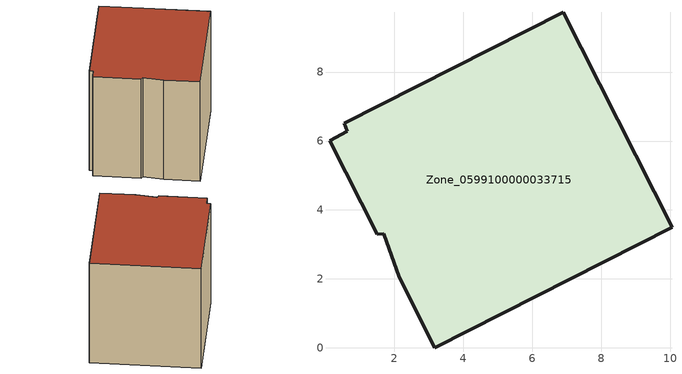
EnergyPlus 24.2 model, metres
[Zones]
Zone_0599100000033715
 floor ground (C_G): 1.68,3.31 1.5,3.29 0.12,6.01 0.62,6.29 0.54,6.52 6.89,9.74 10.05,3.5 3.17,0 2.13,2.04 z0
 wall outside (C_F): 10.05,3.5 6.89,9.74 0.54,6.52 0.62,6.29 0.12,6.01 1.5,3.29 1.68,3.31 2.13,2.04 3.17,0 10.05,3.5 z0:7.53
 roof outside (C_R): 0.54,6.52 0.62,6.29 0.12,6.01 1.5,3.29 1.68,3.31 2.13,2.04 3.17,0 10.05,3.5 6.89,9.74 z7.53
[BUILDING]
Pand.0599100000033715: North Axis=0; Terrain=City; Loads Convergence Tolerance Value=0.04; Temperature Convergence Tolerance Value=0.4; Solar Distribution=FullExterior; Maximum Number of Warmup Days=25; Minimum Number of Warmup Days=1
[Site:Location]
Rotterdam.The.Hague.AP_ZH_NLD Design_Conditions: Latitude=51.96; Longitude=4.45; Time Zone=1; Elevation=-4.5
[SITE:GROUNDTEMPERATURE:BUILDINGSURFACE]
18, 18, 18, 18, 18, 18, 18, 18, 18, 18, 18, 18
[MATERIAL] Thermal Absorptance=0.9; Solar Absorptance=0.7; Visible Absorptance=0.7
Name | Roughness | Thickness | Conductivity | Density | Specific Heat
G.TC.1946 | MediumSmooth | 0.15 | 1 | 540 | 1210
F.TC.1946 | Rough | 0.3 | 0.857143 | 1920 | 840
R.TC.1946 | MediumRough | 0.2 | 0.909091 | 1500 | 1000
[CONSTRUCTION]
C_G: G.TC.1946
C_F: F.TC.1946
C_R: R.TC.1946
[ZONE]
Zone_0599100000033715: Type=1; Multiplier=1; Ceiling Height=Autocalculate; Volume=Autocalculate; Floor Area=autocalculate; Part of Total Floor Area=Yes
[ZONEINFILTRATION:DESIGNFLOWRATE]
Infil_Zone_0599100000033715: Zone or ZoneList or Space or SpaceList=Zone_0599100000033715; Schedule=AlwaysOn; Design Flow Rate Calculation Method=Flow/Area; Flow Rate per Floor Area=0.003; Constant Term Coefficient=1; Temperature Term Coefficient=0; Velocity Term Coefficient=0; Velocity Squared Term Coefficient=0
[HVACTEMPLATE:ZONE:IDEALLOADSAIRSYSTEM]
Zone_0599100000033715: Maximum Heating Supply Air Temperature=50; Minimum Cooling Supply Air Temperature=13; Maximum Heating Supply Air Humidity Ratio=0.0156; Minimum Cooling Supply Air Humidity Ratio=0.0077; Heating Limit=NoLimit; Cooling Limit=NoLimit; Dehumidification Control Type=ConstantSensibleHeatRatio; Cooling Sensible Heat Ratio=0.7; Dehumidification Setpoint=60; Humidification Control Type=None; Humidification Setpoint=30; Outdoor Air Method=None; Outdoor Air Flow Rate per Person=0.00944; Outdoor Air Flow Rate per Zone Floor Area=0; Outdoor Air Flow Rate per Zone=0; Demand Controlled Ventilation Type=None; Outdoor Air Economizer Type=NoEconomizer; Heat Recovery Type=None; Sensible Heat Recovery Effectiveness=0.7; Latent Heat Recovery Effectiveness=0.65
[ZONECONTROL:THERMOSTAT]
ThermostatControl_Zone_0599100000033715: Zone or ZoneList=Zone_0599100000033715; Control Type Schedule=DualSetpointControlType; Control 1=Thermostat_Zone_0599100000033715; Temperature Difference Between Cutout And Setpoint=0
[THERMOSTATSETPOINT:DUALSETPOINT]
Thermostat_Zone_0599100000033715: Heating Setpoint Temperature Schedule=HeatingSetpoint_Zone_0599100000033715; Cooling Setpoint Temperature Schedule=CoolingSetpoint_Zone_0599100000033715
[SCHEDULE:COMPACT]
HeatingSetpoint_Zone_0599100000033715: Through: 12/31, For: AllDays, Until: 24:00, 21
CoolingSetpoint_Zone_0599100000033715: Through: 12/31, For: AllDays, Until: 24:00, 24
DualSetpointControlType: Through: 12/31, For: AllDays, Until: 24:00, 4
AlwaysOn: Through: 12/31, For: AllDays, Until: 24:00, 1
